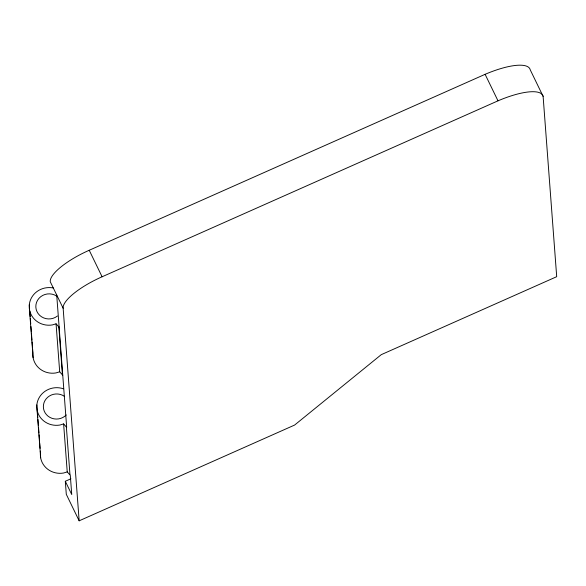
<?xml version="1.0" encoding="UTF-8"?>
<svg xmlns="http://www.w3.org/2000/svg" width="586" height="586" viewBox="0 0 586 586"><rect width="100%" height="100%" fill="white"/><g stroke="black" fill="none" stroke-linecap="round" stroke-linejoin="round"><path stroke-width="0.88" d="M79.161 520.815L63.149 308.258L50.271 281.749A43.291 12.658 -25.9 0 1 89.226 250.266L485.113 74.312A50.997 14.914 -25.9 0 1 530.242 69.844L543.112 96.36L556.7 276.687L381.252 354.662L294.604 425.062L79.161 520.815L66.291 494.298L65.31 481.274L70.906 478.784M63.149 308.258A43.291 12.658 -25.9 0 1 102.103 276.775L497.99 100.829A50.997 14.914 -25.9 0 1 543.112 96.36M59.135 327.23L56.073 323.809L52.359 324.93A19.814 18.818 -4.3 0 1 29.219 306.031A19.814 18.818 -4.3 0 1 53.414 288.012M62.753 375.223L59.691 371.81L55.978 372.93A19.814 18.818 -4.3 0 1 32.919 352.801L32.64 349.175M56.71 295.007L66.679 427.333L63.618 423.912L59.904 425.04A19.814 18.818 -4.3 0 1 36.845 404.911A19.814 18.818 -4.3 0 1 63.434 388.796M65.31 481.274L71.741 494.525L70.298 475.334L67.236 471.913L63.515 473.034A19.814 18.818 -4.3 0 1 40.456 452.905L40.324 451.095M485.113 74.312L497.99 100.829M89.226 250.266L102.103 276.775M58.798 326.541L62.416 374.535M66.343 426.645L69.961 474.638M56.073 323.809L59.691 371.81M63.618 423.912L67.236 471.913M29.3 304.801L29.571 308.426M29.776 311.144L30.186 316.579M30.326 318.388L30.736 323.824M30.941 326.541L31.344 331.969M31.483 333.786L31.959 340.122M32.098 341.931L32.508 347.366M36.845 404.911L37.182 409.438M37.321 411.247L37.797 417.584M37.936 419.4L38.412 425.736M38.551 427.546L38.962 432.981M39.094 434.79L39.57 441.133M39.709 442.943L40.119 448.378M29.498 309.716L33.116 357.709M37.043 409.819L40.661 457.812M66.255 414.961A13.207 12.548 -4.3 0 1 48.023 416.141A13.207 12.548 -4.3 0 1 46.133 398.89A13.207 12.548 -4.3 0 1 64.196 396.202M57.457 315.993A13.207 12.548 -4.3 0 1 39.636 315.297A13.207 12.548 -4.3 0 1 38.954 298.355A13.207 12.548 -4.3 0 1 56.652 296.098"/></g></svg>
